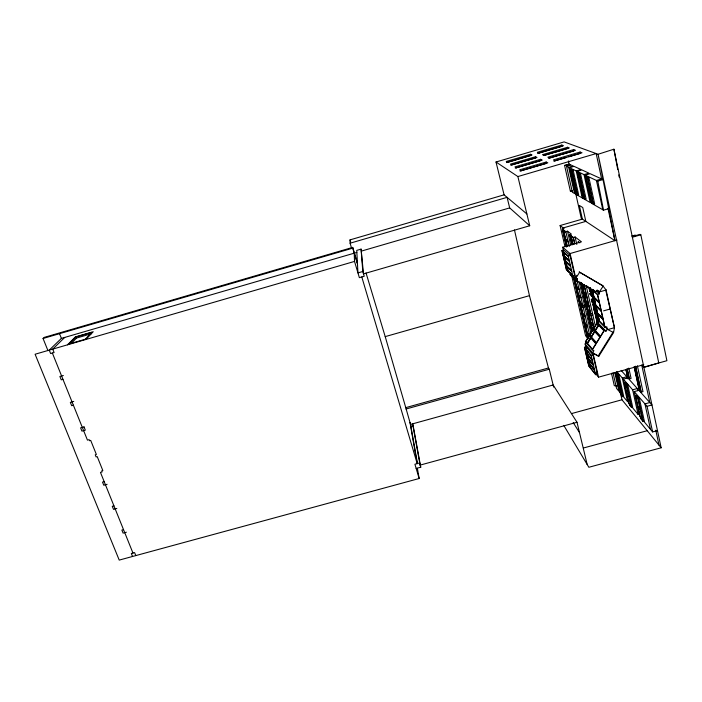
<?xml version="1.0" encoding="UTF-8"?>
<svg xmlns="http://www.w3.org/2000/svg" width="702" height="702" viewBox="0 0 702 702"><rect width="100%" height="100%" fill="white"/><g stroke="black" fill="none" stroke-linecap="round" stroke-linejoin="round"><path stroke-width="1.05" d="M589.917 287.636L589.768 288.066A9.275 1.65 74.4 0 1 589.25 287.592M590.224 293.936L590.101 294.743L590.031 293.418L590.803 293.778L590.031 293.418M586.258 342.102L585.117 343.945L593.041 353.29L598.788 356.291L613.548 332.599L614.452 327.694L606.098 290.014L602.728 285.635L579.159 271.937L603.202 286.056L599.35 291.927L597.323 290.084M597.051 321.34L597.156 322.771L585.407 341.777L592.33 349.859L593.892 350.675L592.602 352.764L598.788 356.291M597.613 323.675L599.315 320.911L607.774 329.563L613.548 332.599M587.091 343.743L598.885 324.622M592.33 349.859L604.413 330.361L597.112 322.78L598.648 323.587L605.984 331.186L607.3 329.071L606.782 326.781L604.966 327.29L597.648 319.787L590.373 287.688M598.332 355.756L613.057 332.107M575.886 277.009L576.983 275.316M572.972 275.623L575.772 278.255L579.598 272.332M575.965 277.685L577.439 279.063L576.403 280.677L595.761 291.892L596.805 290.295L598.885 291.497L599.411 293.84L597.577 294.357L592.146 289.347L599.429 321.613M85.916 339.47L93.226 331.721L75.333 336.934L67.524 344.822M85.302 339.241L91.795 332.371L76.141 336.925L69.261 343.901M71.244 343.48L76.579 338.039L91.181 333.792M64.742 337.416L52.72 349.122L54.098 352.536L50.623 353.545L49.245 350.131L61.399 338.39L356.8 252.43M47.955 350.623L43.05 338.478L44.252 337.381L352.711 247.394L357.423 262.996M593.848 371.314L598.543 377.167L641.777 365.233L643.892 367.4L658.766 362.943L613.908 149.21L598.078 154.264L564.118 141.901L496.007 162.004L504.089 194.831L526.886 213.97M563.232 227.922L585.845 221.393L582.757 207.529L579.326 205.432L582.388 219.103L560.099 225.535L564.057 228.554L562.399 229.036L565.812 231.669L567.506 231.186L571.428 234.178L569.708 234.67L573.332 237.478L575.087 236.969L581.449 241.83L562.671 247.218L570.077 253.545L616.988 240.066M650.482 429.361L644.945 403.878L649.815 402.553L641.777 365.233L643.743 364.645M506.511 162.592L532.011 154.984L530.598 154.282L506.239 161.469L507.467 162.223M537.618 153.422L563.487 145.709L561.828 145.068L537.355 152.29L538.82 152.983M507.169 162.487L518.216 159.222M519.34 158.898L530.405 155.633M538.285 153.308L549.394 150.035M550.517 149.701L561.644 146.42M535.512 156.73L510.494 164.101L511.784 164.9L537.004 157.467L535.512 156.73L535.784 157.889L510.775 165.251M567.593 147.271L542.444 154.686L543.997 155.405L569.34 147.946L567.593 147.271L567.848 148.438L555.975 152.027M543.76 155.537L555.273 152.141M515.259 168.059L542.269 160.091L540.689 159.301L514.978 166.874L516.339 167.717M549.087 158.108L575.517 150.307L573.666 149.596L547.823 157.204L549.455 157.976M515.952 167.945L527.623 164.514M528.808 164.163L540.487 160.732M548.806 158.283L560.529 154.835M561.723 154.484L573.473 151.027M520.006 171.025L547.832 162.855L546.165 162.03L519.717 169.805L521.156 170.7M553.781 161.1L582.037 152.799L580.089 152.053L553.501 159.872L555.221 160.688M520.717 170.911L532.721 167.383M533.941 167.023L545.963 163.496M554.519 160.977L566.575 157.432M568.813 156.774L579.887 153.519M496.007 162.004L517.883 176.553L596.173 153.571L601.632 178.94L596.437 180.458L602.79 209.749M564.575 165.435L569.103 164.11L570.314 164.663L564.575 165.435L570.375 191.137L572.279 190.935M566.54 166.365L571.112 165.031L573.315 166.032L568.699 167.383L566.54 166.365L572.376 192.287L574.578 193.55L568.699 167.383M569.401 167.717L574.034 166.356L580.993 169.533L576.219 170.928L569.401 167.717L575.298 193.963L582.23 197.946L576.219 170.928M570.27 169.744L571.41 169.41L573.157 170.235L578.65 194.849L577.518 195.182L572.007 170.577L570.27 169.744L575.754 194.164M572.007 170.577L573.157 170.235M577.114 171.349L581.905 169.945L588.934 173.157L584.003 174.596L577.114 171.349L583.143 198.464L590.154 202.492L584.003 174.596M577.483 173.192L578.659 172.85L580.519 173.736L586.135 199.114L584.959 199.456L579.334 174.078L577.483 173.192L583.081 198.376M351.632 248.35L350.096 243.208L350.035 239.882L504.089 194.831M579.334 174.078L580.519 173.736M350.096 243.208L507.081 197.35L509.678 207.906L529.72 225.763L363.504 273.868L361.082 249.113L356.756 250.377L357.95 272.894L362.802 271.49L361.082 249.113M585.152 175.14L590.119 173.692L603.018 179.572L597.788 181.098L585.152 175.14L591.33 203.168L603.518 210.161L608.695 208.669L607.95 208.257L614.943 240.698L581.265 218.357L573.28 182.634L574.762 183.424L577.255 194.542L575.754 193.682M585.705 177.132L586.925 176.772L588.917 177.72L594.673 203.975L593.453 204.326L587.688 178.08L585.705 177.132L591.435 203.168M587.688 178.08L588.917 177.72M43.05 338.478L352.729 248.148L352.711 247.394M361.635 251.026L509.678 207.906M570.375 191.137L572.174 190.611M68.103 344.234L86.46 338.899M354.203 253.106L354.528 261.416L35.1 354.238L119.226 560.099L419.155 478.51L417.392 468.339M63.329 375.482L59.881 376.474L61.232 379.835L62.952 379.334M561.942 250.517L563.741 250L570.077 255.467L574.657 275.351L572.814 275.877L566.435 269.866L561.942 250.517L568.225 256.002L572.814 275.877M631.747 236.074L635.161 235.091L635.907 235.547M632.493 236.521L640.057 234.354L640.829 234.801L666.9 360.696L643.848 367.181L641.777 365.233M632.379 237.223L640.829 234.801M568.225 256.002L570.077 255.467M73.763 401.404L70.332 402.386L71.665 405.686L73.377 405.194M366.049 272.999L385.214 336.618L529.457 295.656L514.461 229.958M599.35 291.927L606.098 290.014L605.615 289.593L614.452 327.694L607.774 329.563M587.793 339.057L579.589 303.51L581.221 303.053M573.367 276.544L579.229 301.957L582.827 305.66L584.485 305.195M579.589 303.51L583.195 307.239L584.845 306.774L583.397 305.282M591.76 330.975L587.293 311.477L588.978 311.004M595.629 309.959L595.042 310.126L593.646 308.213L595.471 309.284M580.686 282.625L586.925 309.88L590.742 313.812L592.462 313.329M603.588 310.854L610.301 308.968M587.293 311.477L591.119 315.435L592.83 314.952L591.54 313.636M596.63 317.146L596.788 317.813L595.384 315.874L596.63 317.146L597.218 316.979M584.441 347.288L586.188 346.806L592.971 354.843L597.428 374.192L595.638 374.684L588.829 366.154L584.441 347.288L591.172 355.344L595.638 374.684M104.186 481.633L102.51 482.107L103.773 485.231L107.116 484.301M591.172 355.344L592.971 354.843M417.462 463.61L410.547 424.42L405.765 407.634L548.455 367.988L549.271 369.226L553.659 387.083M406.002 409.02L549.271 369.226M113.926 505.826L112.267 506.282L113.513 509.362L116.83 508.45M410.547 424.42L553.141 384.994L577.009 422.262L587.17 464.478M411.118 426.333L413.171 425.763L412.609 423.85L420.121 465.101L577.009 422.262M615.812 372.727L616.882 372.437L618.848 374.692L623.692 396.367L622.621 396.656L620.638 394.261L615.812 372.727L617.769 374.991L622.621 396.656M617.769 374.991L618.848 374.692M616.725 371.595L622.314 377.992L626.807 376.755L627.263 378.817M629.966 404.598L628.615 402.966L623.315 379.133L627.825 377.895L637.311 388.531L637.776 390.663M627.939 372.2L626.017 370.077L627.483 376.728L629.413 378.887L631.089 378.422L628.817 368.067M624.561 382.809L625.666 382.511L627.763 384.915L632.704 407.221L631.598 407.52L629.483 404.966L624.561 382.809L626.649 385.214L631.598 407.52M626.649 385.214L627.763 384.915M123.517 529.624L121.867 530.08L123.096 533.108L126.386 532.204M623.315 379.133L632.651 389.812L637.311 388.531M634.222 391.611L638.908 390.321L651.965 404.957L647.06 406.3L634.222 391.611L639.645 416.277L640.996 417.909M634.169 366.979L639.136 389.759L641.224 392.102L642.979 391.619L637.363 365.733M635.863 395.831L637.012 395.516L639.285 398.122L644.339 421.235L643.19 421.551L640.9 418.787L635.863 395.831L638.127 398.438L643.19 421.551M571.428 413.61L621.963 399.771L661.17 447.788L588.838 467.269L563.776 425.386M638.127 398.438L639.285 398.122M416.163 468.453L420.744 467.207L413.364 426.825M631.984 407.037L638.048 414.355L639.899 413.847M583.397 448.008L647.226 430.712M643.708 421.182L652.614 431.932L657.476 430.616M617.111 385.916L614.294 385.679L611.495 373.271M577.746 173.85L579.326 174.605L581.888 186.162L580.3 185.328M573.025 182.002L574.771 182.924M580.291 185.837L582.16 186.82M588.583 190.198L590.584 191.251M604.413 330.361L605.984 331.186M580.563 186.486L582.151 187.329L584.696 198.789L583.099 197.876M590.768 293.62L591.865 296.683L591.286 293.98L590.373 292.901L591.523 296.437L590.882 293.611M572.191 275.851L570.436 274.824L571.779 276.097M575.342 277.852L577.439 279.063M573.209 276.974L575.017 278.027M579.817 242.883L578.15 241.593L578.308 242.295M563.715 230.502L565.812 232.125M565.724 239.242L567.848 240.944M565.733 239.689L568.093 241.593M565.979 240.33L568.093 242.041M563.504 252.351L562.205 251.211L563.065 254.905L564.364 256.063M568.225 256.476L563.767 252.58L564.636 256.3L569.103 260.267M563.065 255.37L569.375 260.995M564.636 257.239L563.337 256.072L564.189 259.758L565.496 260.942M569.375 261.46L564.908 257.476L565.768 261.188L570.252 265.242M564.197 260.223L570.524 265.97M565.768 262.109L564.461 260.916L565.321 264.593L566.628 265.804M570.524 266.435L566.04 262.355L566.9 266.049L571.393 270.209M596.191 290.9L599.411 293.84M592.9 289.435L595.085 291.444M565.321 265.049L571.674 270.928M566.9 266.971L565.584 265.751L566.435 269.41L567.751 270.647M571.674 271.393L567.163 267.216L568.023 270.902L572.542 275.149M587.82 286.758L589.689 288.32M586.521 285.74L588.653 287.723M581.405 283.046L583.248 284.591M568.225 271.156L571.393 274.131M574.719 278.229L576.895 280.291M582.344 285.872L584.933 288.32M572.051 276.351L576.781 280.844M569.796 274.403L577.141 281.353M592.216 295.805L599.438 302.659M576.605 286.434L578.799 288.566M575.491 285.758L579.053 289.224M583.099 293.182L586.881 296.858M594.041 303.834L601.289 310.907M576.851 287.495L579.045 289.628M595.849 311.837L603.132 319.12M578.492 294.603L580.694 296.806M578.483 294.998L580.949 297.464M586.205 302.737L588.82 305.361M578.738 295.656L580.94 297.867M580.361 302.729L582.581 305.001M580.966 305.335L583.187 307.634M582.923 313.829L585.152 316.198M634.599 368.98L636.679 371.183M582.914 314.215L585.407 316.865M590.733 322.543L593.383 325.359M583.16 314.865L585.398 317.251M593.199 329.133L600.368 336.89M636.117 375.939L638.197 378.185M585.108 323.315L587.355 325.763M583.959 322.437L587.609 326.43M585.345 324.342L587.592 326.807M626.052 369.743L627.676 371.525L627.044 368.673M637.627 382.862L639.715 385.161M621.121 370.375L626.807 376.755M587.284 332.739L589.54 335.275M587.267 333.108L596.34 343.392M587.521 333.766L589.215 335.67M587.635 338.11L585.6 335.793L571.621 275.359M624.833 383.503L626.605 385.556L628.86 395.709L627.07 393.603M636.144 396.56L638.074 398.78L640.382 409.31L638.443 407.02M618.234 383.538L620.199 385.863M627.035 393.927L629.132 396.411M638.39 407.353L640.663 410.038M627.298 394.621L629.089 396.735L631.326 406.818L629.527 404.65M638.68 408.081L640.61 410.372L642.9 420.814L640.952 418.471M586.1 349.675L584.713 348.008L585.556 351.649L586.951 353.334M591.154 355.73L586.381 350.017L587.232 353.676L592.014 359.459M620.673 393.945L622.358 395.981L620.164 386.188L618.488 384.205L621.963 399.771M585.547 352.027L592.295 360.205M587.205 354.44L585.81 352.746L586.653 356.379L588.057 358.09M592.277 360.582L587.495 354.782L588.337 358.441L593.137 364.303M586.644 356.748L593.409 365.049M588.311 359.187L586.907 357.467L587.749 361.091L589.153 362.829M593.392 365.426L588.592 359.538L589.443 363.18L594.252 369.129M587.741 361.46L594.524 369.875M589.408 363.917L588.004 362.179L588.846 365.786L590.25 367.55M594.506 370.244L589.698 364.277L590.54 367.909L595.357 373.947M596.051 372.49L597.428 374.192M573.201 422.595L579.501 432.607M597.156 322.771L597.472 323.306L596.99 321.165L597.867 323.245M593.137 299.947L593.515 300.86M132.529 556.475L131.327 553.492L134.6 552.606L135.802 555.589M52.36 353.036L87.452 440.128L89.145 439.645L89.584 440.724L90.707 440.4L96.376 454.492L95.244 454.808L96.104 456.932L97.227 456.616L102.834 470.559L101.711 470.866L102.132 471.919L100.456 472.393L132.959 553.044M59.521 333.669L61.399 338.39M597.139 323.122L596.647 320.595L598.016 323.201M76.141 336.925L76.579 338.039M591.874 293.813L592.181 294.726M350.035 239.882L350.675 241.979M361.784 276.948L417.207 463.618L409.986 422.507M352.729 248.148L357.485 264.136M354.528 261.416L359.363 277.65L364.215 276.255L362.802 271.49M419.155 478.51L414.917 464.241L419.498 462.995L420.744 467.207M385.214 336.618L405.765 407.634M529.457 295.656L548.455 367.988M517.883 176.553L529.72 225.763M530.598 154.282L530.87 155.414M562.399 229.036L566.426 246.481M546.165 162.03L546.446 163.25M560.099 225.535L565.005 246.735M586.188 346.806L586.679 348.903M562.671 247.218L563.636 251.377M585.117 343.945L586.1 348.157M563.504 251.878L568.023 271.358M586.117 349.289L590.522 368.278M540.689 159.301L540.97 160.495M567.506 231.186L570.673 245.007M579.106 281.739L590.926 333.274M565.812 231.669L569.234 246.525M582.827 305.66L577.149 280.949L574.71 278.641L588.469 338.311M583.195 307.239L589.794 335.942M570.077 253.545L575.772 278.255M593.041 353.29L598.543 377.167M563.469 229.861L567.304 246.516M567.023 245.735L563.469 230.317L562.644 229.677L566.663 247.078M574.587 278.518L576.351 286.188L575.491 285.354L573.604 277.185M588.276 337.873L585.091 324.061L584.204 323.087L587.811 338.697M575.087 236.969L576.79 244.454M586.161 285.635L595.489 326.649M573.332 237.478L574.736 243.62M584.064 284.503L590.742 313.812M591.119 315.435L594.278 329.299M574.719 244.006L573.332 237.943L571.095 236.214L572.929 244.226M583.941 284.433L584.669 287.636L582.362 285.451L581.87 283.336M594.032 328.668L593.365 325.746L590.996 323.218L592.76 330.958M570.84 235.547L572.929 244.673M581.861 283.748L592.742 331.326M572.779 244.515L570.84 236.012L569.963 235.337L572.139 244.84M581.528 282.766L584.02 293.655L583.116 292.769L580.703 282.239M592.47 330.589L588.469 313.11L587.556 312.153L591.777 330.598M569.708 234.67L571.884 244.199M599.455 321.2L597.893 314.32L603.106 319.542L604.685 326.553M592.119 289.777L593.699 296.762L592.234 295.375L590.663 288.434M594.892 309.45L595.042 310.126M597.174 321.349L597.595 323.201M596.832 323.929L596.981 324.596M568.383 160.942L569.103 164.11M615.338 372.35L619.831 392.357L627.606 401.746L622.314 377.992M597.577 294.357L604.966 327.29M614.776 372.481L619.024 391.383L616.549 388.399L613.03 372.78M561.828 145.068L562.083 146.209M627.307 369.313L629.413 378.887M573.666 149.596L573.929 150.798M632.651 389.812L638.048 414.355M580.089 152.053L580.361 153.282M635.582 366.163L641.224 392.102M635.529 366.497L636.389 370.454L634.652 368.611L634.222 366.646M655.773 430.186L658.985 445.121M647.06 406.3L652.614 431.932M661.17 447.788L598.078 154.264L614.943 240.698M591.321 290.856L591.426 291.365M594.857 306.52L594.954 306.985M597.788 181.098L603.518 210.161M613.908 149.21L617.742 169.551M618.752 174.903L619.164 177.044M592.865 304.343L593.743 307.397A9.223 1.632 74.2 0 0 594.261 307.915L593.857 305.317L592.865 304.343M594.603 312.021L595.48 315.075A9.196 1.623 74.1 0 0 596.007 315.602L595.603 313.022L594.603 312.021M591.338 299.175L592.427 302.843L591.637 299.701L592.716 300.895L593.295 303.589L592.751 300.535L591.338 299.175M595.682 316.804L596.252 319.059L597.358 320.358L595.682 316.804M593.953 309.152L594.34 311.004L593.953 309.152M590.68 291.611C587.179 282.432 591.259 296.823 589.575 289.294C593.014 298.955 588.855 283.775 590.68 291.611M589.127 336.144L585.863 341.426L587.267 343.067L590.549 337.75L589.127 336.144M593.023 329.808L589.75 335.117L591.181 336.714L594.471 331.379L593.023 329.808M596.946 323.447L593.655 328.782L595.112 330.344L598.42 324.982L596.946 323.447M590.838 338.074L587.548 343.401L592.506 349.166L595.866 343.743L590.838 338.074M594.769 331.695L591.47 337.039L596.516 342.69L599.885 337.25L594.769 331.695M598.718 325.298L595.41 330.668L600.543 336.197L603.931 330.73L598.718 325.298M593.181 304.887L593.602 306.721A6.178 1.088 74.1 0 0 594.094 307.213L593.673 305.37A6.16 1.079 74 0 0 593.181 304.887M594.927 312.574L595.34 314.399A6.16 1.088 74.1 0 0 595.831 314.9L595.419 313.074A6.143 1.079 74 0 0 594.927 312.574M84.021 426.895L80.616 427.86L81.923 431.107L85.319 430.142L84.021 426.895M572.007 171.086L570.524 170.375L573.025 181.511L574.508 182.283L572.007 171.086M587.671 178.615L585.986 177.808L588.601 189.68L590.294 190.567L587.671 178.615M590.566 191.778L588.864 190.883L591.453 202.659L593.164 203.641L590.566 191.778M597.551 294.805L592.418 290.049L593.997 297.043L599.148 301.93L597.551 294.805M584.924 288.741L582.607 286.548L584.292 293.919L586.618 296.174L584.924 288.741M593.962 297.929L592.497 296.542L594.059 303.413L595.524 304.843L593.962 297.929M599.411 303.088L594.252 298.183L595.822 305.133L601.009 310.179L599.411 303.088M576.596 287.241L575.737 286.398L579.238 301.57L580.106 302.465L576.596 287.241M584.266 294.735L583.362 293.848L586.942 309.485L587.855 310.424L584.266 294.735M586.863 297.271L584.538 295.007L586.223 302.334L588.557 304.668L586.863 297.271M595.779 305.975L594.313 304.545L595.866 311.416L597.341 312.89L595.779 305.975M601.263 311.337L596.077 306.274L597.639 313.189L602.851 318.392L601.263 311.337M597.595 314.022L596.121 312.539L597.665 319.384L599.148 320.893L597.595 314.022M588.803 305.765L586.468 303.413L588.136 310.705L590.479 313.118L588.803 305.765M580.712 305.072L579.834 304.168L583.967 322.069L584.854 323.034L580.712 305.072M591.102 315.83L588.75 313.399L590.751 322.148L593.12 324.666L591.102 315.83M636.626 371.551L634.889 369.7L636.17 375.579L637.907 377.457L636.626 371.551M638.153 378.536L636.398 376.632L637.679 382.52L639.434 384.45L638.153 378.536M627.895 372.543L626.281 370.77L627.527 376.386L629.141 378.194L627.895 372.543M639.662 385.512L637.916 383.59L639.189 389.408L640.935 391.365L639.662 385.512M617.734 375.316L616.066 373.394L618.269 383.213L619.945 385.187L617.734 375.316"/></g></svg>
